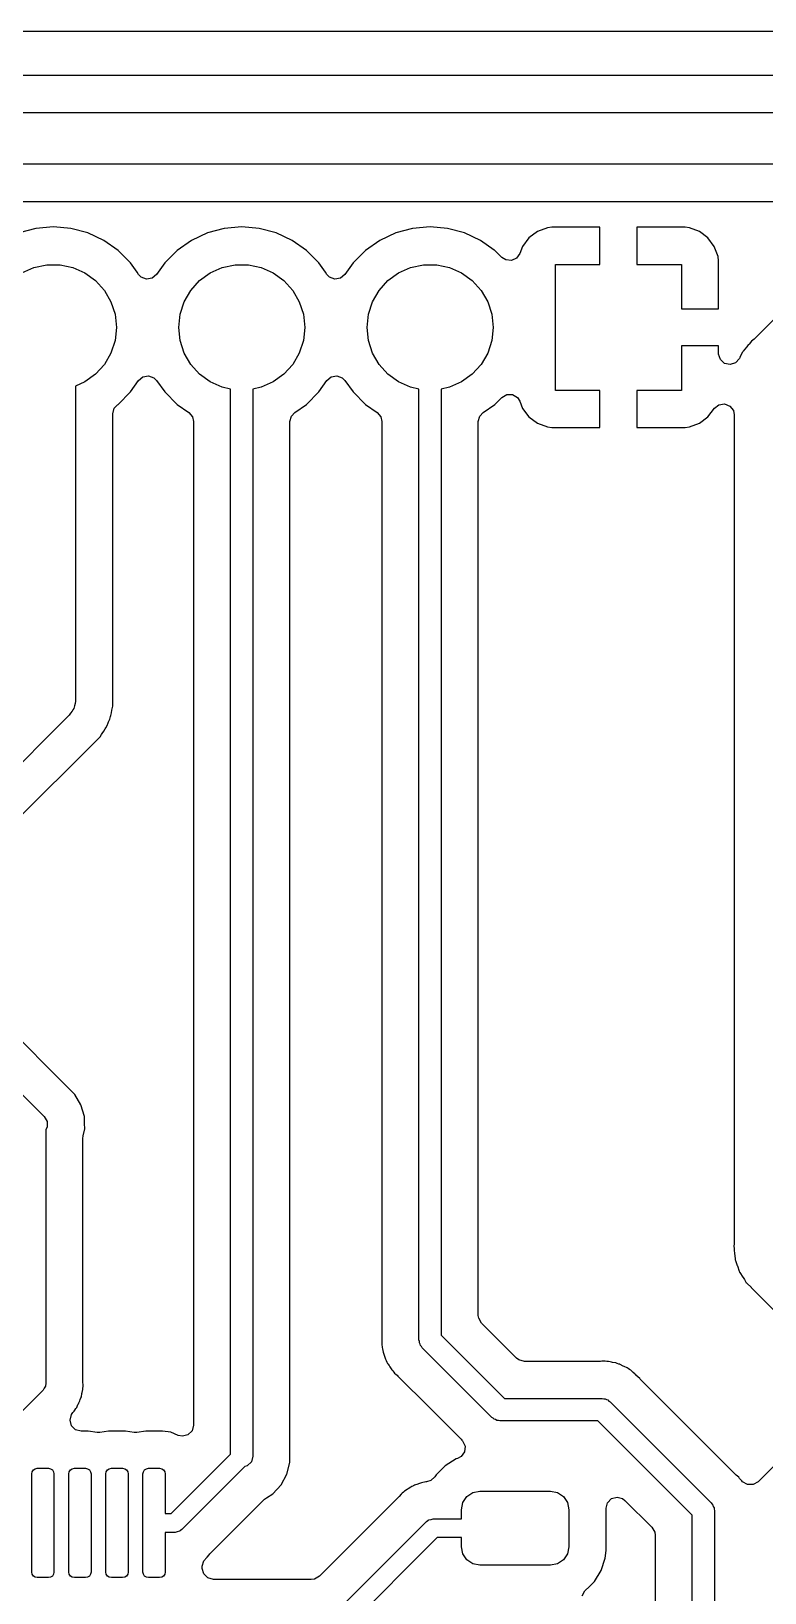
# Model space of a CAD drawing. Extents: x 44 to 146, y -87 to -25.
# Drawn here: x 98.53 to 108.42, y -46.32 to -25.25 of the extents above; entities that cross this region are included whole.
import ezdxf

# ---------------------------------------------------------------- set-up
doc = ezdxf.new("R2010")
doc.units = 0
doc.layers.add('BLACK', color=7, linetype='CONTINUOUS')

msp = doc.modelspace()

# ---------------------------------------------------------------- linework, layer by layer
at = {"layer": 'BLACK', "linetype": 'CONTINUOUS'}
for p, q in [((48.864128, -25.2545), (140.635872, -25.2545)), ((121.654972, -25.8495), (97.990616, -25.8495)), ((97.95, -26.35), (121.75, -26.35)), ((121.605026, -27.05), (98.094975, -27.05)), ((98.364006, -27.5505), (109.778414, -27.5505)), ((109.883773, -27.804859), (108.278446, -29.410184)), ((98.59459, -27.914937), (98.366338, -27.976096)), ((98.83, -27.894341), (98.59459, -27.914937)), ((99.065409, -27.914937), (98.83, -27.894341)), ((99.293661, -27.976096), (99.065409, -27.914937)), ((99.293663, -27.976097), (99.293661, -27.976096)), ((99.50783, -28.075965), (99.293663, -27.976097)), ((100.906337, -27.976097), (100.692171, -28.075965)), ((100.906339, -27.976096), (100.906337, -27.976097)), ((100.90634, -27.976096), (100.906339, -27.976096)), ((101.13459, -27.914937), (100.90634, -27.976096)), ((101.37, -27.894341), (101.13459, -27.914937)), ((101.605409, -27.914937), (101.37, -27.894341)), ((101.833661, -27.976096), (101.605409, -27.914937)), ((101.833663, -27.976097), (101.833661, -27.976096)), ((102.04783, -28.075965), (101.833663, -27.976097)), ((103.446337, -27.976097), (103.232171, -28.075965)), ((103.446339, -27.976096), (103.446337, -27.976097)), ((103.44634, -27.976096), (103.446339, -27.976096)), ((103.67459, -27.914937), (103.44634, -27.976096)), ((103.91, -27.894341), (103.67459, -27.914937)), ((104.145409, -27.914937), (103.91, -27.894341)), ((104.373661, -27.976096), (104.145409, -27.914937)), ((104.373663, -27.976097), (104.373661, -27.976096)), ((104.58783, -28.075965), (104.373663, -27.976097)), ((105.357905, -27.95665), (105.242812, -28.042809)), ((105.357915, -27.956645), (105.357905, -27.95665)), ((105.492622, -27.906401), (105.357915, -27.956645)), ((105.552157, -27.900001), (105.492622, -27.906401)), ((105.552177, -27.9), (105.552157, -27.900001)), ((106.2, -27.9), (105.552177, -27.9)), ((106.2, -28.4), (106.2, -27.9)), ((107.347823, -27.9), (106.7, -27.9)), ((106.7, -27.9), (106.7, -28.4)), ((107.347842, -27.900001), (107.347823, -27.9)), ((107.407378, -27.906401), (107.347842, -27.900001)), ((107.542084, -27.956645), (107.407376, -27.906401)), ((107.407376, -27.906401), (107.407378, -27.906401)), ((107.542094, -27.95665), (107.542084, -27.956645)), ((107.657187, -28.042809), (107.542094, -27.95665)), ((99.701401, -28.211505), (99.50783, -28.075965)), ((99.868495, -28.378599), (99.701401, -28.211505)), ((100.498596, -28.211507), (100.331506, -28.378597)), ((100.692168, -28.075967), (100.498596, -28.211507)), ((100.692171, -28.075965), (100.692168, -28.075966)), ((100.692168, -28.075966), (100.692168, -28.075967)), ((102.241401, -28.211505), (102.04783, -28.075965)), ((102.408495, -28.378599), (102.241401, -28.211505)), ((103.038596, -28.211507), (102.871506, -28.378597)), ((103.232168, -28.075967), (103.038596, -28.211507)), ((103.232171, -28.075965), (103.232168, -28.075966)), ((103.232168, -28.075966), (103.232168, -28.075967)), ((104.77593, -28.207674), (104.58783, -28.075965)), ((104.781402, -28.211506), (104.77593, -28.207674)), ((104.876207, -28.306311), (104.781402, -28.211506)), ((105.156647, -28.157911), (105.121171, -28.253024)), ((105.15665, -28.157905), (105.156647, -28.157911)), ((105.242809, -28.042812), (105.15665, -28.157905)), ((105.242812, -28.042809), (105.242809, -28.042812)), ((107.65719, -28.042812), (107.657187, -28.042809)), ((107.743349, -28.157905), (107.65719, -28.042812)), ((107.743354, -28.157915), (107.743349, -28.157905)), ((107.793598, -28.292622), (107.743354, -28.157915)), ((98.567336, -28.441602), (98.741151, -28.404656)), ((98.741151, -28.404656), (98.918849, -28.404656)), ((98.918849, -28.404656), (99.092664, -28.441602)), ((99.9582, -28.506712), (99.868495, -28.378599)), ((100.331506, -28.378597), (100.222054, -28.534912)), ((101.107336, -28.441602), (101.281151, -28.404656)), ((101.281151, -28.404656), (101.458849, -28.404656)), ((101.458849, -28.404656), (101.632664, -28.441602)), ((102.4982, -28.506712), (102.408495, -28.378599)), ((102.871506, -28.378597), (102.762054, -28.534912)), ((103.647336, -28.441602), (103.821151, -28.404656)), ((103.821151, -28.404656), (103.998849, -28.404656)), ((103.998849, -28.404656), (104.172664, -28.441602)), ((104.929494, -28.340557), (104.876207, -28.306311)), ((105.006273, -28.347889), (104.929494, -28.340557)), ((105.076432, -28.31585), (105.006273, -28.347889)), ((105.121171, -28.253024), (105.076432, -28.31585)), ((105.6, -30.1), (105.6, -28.4)), ((105.6, -28.4), (106.2, -28.4)), ((106.7, -28.4), (107.3, -28.4)), ((107.3, -28.4), (107.3, -29)), ((107.799998, -28.352157), (107.793598, -28.292622)), ((107.8, -28.352177), (107.799998, -28.352157)), ((107.8, -29), (107.8, -28.352177)), ((98.405, -28.513878), (98.567336, -28.441602)), ((99.092664, -28.441602), (99.255, -28.513878)), ((99.255, -28.513878), (99.398761, -28.618327)), ((99.398761, -28.618327), (99.517664, -28.750383)), ((99.977946, -28.534912), (99.9582, -28.506712)), ((100.014537, -28.571503), (99.977946, -28.534912)), ((100.087014, -28.597882), (100.014537, -28.571503)), ((100.16297, -28.584489), (100.087014, -28.597882)), ((100.222054, -28.534912), (100.16297, -28.584489)), ((100.682336, -28.750383), (100.801239, -28.618327)), ((100.801239, -28.618327), (100.945, -28.513878)), ((100.945, -28.513878), (101.107336, -28.441602)), ((101.632664, -28.441602), (101.795, -28.513878)), ((101.795, -28.513878), (101.938761, -28.618327)), ((101.938761, -28.618327), (102.057664, -28.750383)), ((102.517946, -28.534912), (102.4982, -28.506712)), ((102.554537, -28.571503), (102.517946, -28.534912)), ((102.627014, -28.597882), (102.554537, -28.571503)), ((102.70297, -28.584489), (102.627014, -28.597882)), ((102.762054, -28.534912), (102.70297, -28.584489)), ((103.222336, -28.750383), (103.341239, -28.618327)), ((103.341239, -28.618327), (103.485, -28.513878)), ((103.485, -28.513878), (103.647336, -28.441602)), ((104.172664, -28.441602), (104.335, -28.513878)), ((104.335, -28.513878), (104.478761, -28.618327)), ((104.478761, -28.618327), (104.597664, -28.750383)), ((99.517664, -28.750383), (99.606514, -28.904274)), ((100.593486, -28.904274), (100.682336, -28.750383)), ((102.057664, -28.750383), (102.146514, -28.904274)), ((103.133486, -28.904274), (103.222336, -28.750383)), ((104.597664, -28.750383), (104.686514, -28.904274)), ((99.606514, -28.904274), (99.661425, -29.073275)), ((100.538575, -29.073275), (100.593486, -28.904274)), ((102.146514, -28.904274), (102.201425, -29.073275)), ((103.078575, -29.073275), (103.133486, -28.904274)), ((104.686514, -28.904274), (104.741425, -29.073275)), ((107.3, -29), (107.8, -29)), ((99.661425, -29.073275), (99.68, -29.25)), ((99.68, -29.25), (99.661425, -29.426725)), ((100.52, -29.25), (100.538575, -29.073275)), ((100.538575, -29.426725), (100.52, -29.25)), ((102.201425, -29.073275), (102.22, -29.25)), ((102.22, -29.25), (102.201425, -29.426725)), ((103.06, -29.25), (103.078575, -29.073275)), ((103.078575, -29.426725), (103.06, -29.25)), ((104.741425, -29.073275), (104.76, -29.25)), ((104.76, -29.25), (104.741425, -29.426725)), ((99.661425, -29.426725), (99.606514, -29.595726)), ((100.593486, -29.595726), (100.538575, -29.426725)), ((102.201425, -29.426725), (102.146514, -29.595726)), ((103.133486, -29.595726), (103.078575, -29.426725)), ((104.741425, -29.426725), (104.686514, -29.595726)), ((108.201208, -29.487423), (108.182189, -29.511475)), ((108.204368, -29.484263), (108.201208, -29.487423)), ((108.213131, -29.474698), (108.204368, -29.484263)), ((108.24427, -29.437589), (108.213131, -29.474698)), ((108.262069, -29.424337), (108.24427, -29.437589)), ((108.278446, -29.410184), (108.262069, -29.424337)), ((99.606514, -29.595726), (99.517664, -29.749617)), ((100.682336, -29.749617), (100.593486, -29.595726)), ((102.146514, -29.595726), (102.057664, -29.749617)), ((103.222336, -29.749617), (103.133486, -29.595726)), ((104.686514, -29.595726), (104.597664, -29.749617)), ((107.8, -29.5), (107.3, -29.5)), ((107.3, -29.5), (107.3, -30.1)), ((107.8, -29.603371), (107.8, -29.5)), ((107.800253, -29.612051), (107.8, -29.603371)), ((107.824521, -29.685262), (107.800253, -29.612051)), ((107.882144, -29.73653), (107.824521, -29.685262)), ((108.082159, -29.670227), (108.030891, -29.72785)), ((108.086261, -29.662057), (108.082159, -29.670227)), ((108.08814, -29.658175), (108.086261, -29.662057)), ((108.119688, -29.590523), (108.08814, -29.658175)), ((108.124242, -29.583141), (108.119688, -29.590523)), ((108.126484, -29.579073), (108.123992, -29.582986)), ((108.123992, -29.582986), (108.124242, -29.583141)), ((108.12673, -29.579235), (108.126484, -29.579073)), ((108.131499, -29.571983), (108.12673, -29.579235)), ((108.17946, -29.514824), (108.131499, -29.571983)), ((108.182189, -29.511475), (108.17946, -29.514824)), ((99.398761, -29.881673), (99.255, -29.986122)), ((99.517664, -29.749617), (99.398761, -29.881673)), ((100.03703, -29.915511), (100.112986, -29.902118)), ((100.112986, -29.902118), (100.185463, -29.928497)), ((100.801239, -29.881673), (100.682336, -29.749617)), ((100.945, -29.986122), (100.801239, -29.881673)), ((101.938761, -29.881673), (101.795, -29.986122)), ((102.057664, -29.749617), (101.938761, -29.881673)), ((102.57703, -29.915511), (102.652986, -29.902118)), ((102.652986, -29.902118), (102.725463, -29.928497)), ((103.341239, -29.881673), (103.222336, -29.749617)), ((103.485, -29.986122), (103.341239, -29.881673)), ((104.478761, -29.881673), (104.335, -29.986122)), ((104.597664, -29.749617), (104.478761, -29.881673)), ((107.95768, -29.752118), (107.882144, -29.73653)), ((108.030891, -29.72785), (107.95768, -29.752118)), ((99.255, -29.986122), (99.13, -30.041775)), ((99.13, -30.041775), (99.13, -34.27)), ((99.701401, -30.288495), (99.868495, -30.121401)), ((99.868495, -30.121401), (99.977947, -29.965086)), ((99.977947, -29.965086), (100.03703, -29.915511)), ((100.185463, -29.928497), (100.222051, -29.965085)), ((100.222051, -29.965085), (100.331505, -30.121401)), ((100.331505, -30.121401), (100.498599, -30.288495)), ((101.107336, -30.058398), (100.945, -29.986122)), ((101.22, -30.082345), (101.107336, -30.058398)), ((101.22, -44.450394), (101.22, -30.082345)), ((101.632664, -30.058398), (101.52, -30.082345)), ((101.52, -30.082345), (101.52, -44.48)), ((101.795, -29.986122), (101.632664, -30.058398)), ((102.241401, -30.288495), (102.408495, -30.121401)), ((102.408495, -30.121401), (102.517947, -29.965086)), ((102.517947, -29.965086), (102.57703, -29.915511)), ((102.725463, -29.928497), (102.762051, -29.965085)), ((102.762051, -29.965085), (102.871505, -30.121401)), ((102.871505, -30.121401), (103.038599, -30.288495)), ((103.647336, -30.058398), (103.485, -29.986122)), ((103.76, -30.082345), (103.647336, -30.058398)), ((103.76, -42.91), (103.76, -30.082345)), ((104.172664, -30.058398), (104.06, -30.082345)), ((104.06, -30.082345), (104.06, -42.847868)), ((104.335, -29.986122), (104.172664, -30.058398)), ((106.2, -30.1), (105.6, -30.1)), ((106.2, -30.6), (106.2, -30.1)), ((107.3, -30.1), (106.7, -30.1)), ((106.7, -30.1), (106.7, -30.6)), ((99.650462, -30.341205), (99.694042, -30.293648)), ((99.694042, -30.293648), (99.701398, -30.288497)), ((99.701397, -30.288497), (99.701401, -30.288495)), ((99.701398, -30.288497), (99.701397, -30.288497)), ((100.498599, -30.288495), (100.655964, -30.398683)), ((102.084035, -30.398683), (102.241401, -30.288495)), ((103.038599, -30.288495), (103.195964, -30.398683)), ((104.624035, -30.398683), (104.781401, -30.288495)), ((104.781401, -30.288495), (104.876207, -30.193689)), ((104.876207, -30.193689), (104.943001, -30.155124)), ((104.943001, -30.155124), (105.020129, -30.155124)), ((105.020129, -30.155124), (105.086924, -30.193688)), ((105.086924, -30.193688), (105.121171, -30.246976)), ((105.121171, -30.246976), (105.156646, -30.342086)), ((107.74402, -30.341198), (107.804647, -30.293521)), ((107.804647, -30.293521), (107.88099, -30.282545)), ((107.88099, -30.282545), (107.952593, -30.311211)), ((107.952593, -30.311211), (108.00027, -30.371838)), ((99.6305, -30.415705), (99.650462, -30.341205)), ((99.6305, -34.179806), (99.6305, -30.415705)), ((100.655964, -30.398683), (100.70554, -30.457766)), ((100.70554, -30.457766), (100.7195, -30.520736)), ((100.7195, -30.520736), (100.7195, -44.060384)), ((102.0205, -30.520736), (102.040462, -30.446236)), ((102.0205, -44.562177), (102.0205, -30.520736)), ((102.040462, -30.446236), (102.084035, -30.398683)), ((103.195964, -30.398683), (103.24554, -30.457766)), ((103.24554, -30.457766), (103.2595, -30.520736)), ((103.2595, -30.520736), (103.2595, -42.821734)), ((104.5605, -30.520736), (104.580462, -30.446236)), ((104.5605, -42.578836), (104.5605, -30.520736)), ((104.580462, -30.446236), (104.624035, -30.398683)), ((105.156646, -30.342086), (105.15665, -30.342094)), ((105.15665, -30.342094), (105.242809, -30.457187)), ((105.242809, -30.457187), (105.242812, -30.45719)), ((105.242812, -30.45719), (105.357905, -30.543349)), ((105.357905, -30.543349), (105.357915, -30.543354)), ((105.357915, -30.543354), (105.492623, -30.593598)), ((107.407377, -30.593598), (107.542084, -30.543354)), ((107.542084, -30.543354), (107.542094, -30.543349)), ((107.542094, -30.543349), (107.657187, -30.45719)), ((107.657187, -30.45719), (107.65719, -30.457187)), ((107.65719, -30.457187), (107.74402, -30.341198)), ((108.00027, -30.371838), (108.0123, -30.430491)), ((108.0123, -30.430491), (108.0123, -41.597272)), ((105.492623, -30.593598), (105.492621, -30.593598)), ((105.492621, -30.593598), (105.552157, -30.599998)), ((105.552157, -30.599998), (105.552177, -30.6)), ((105.552177, -30.6), (106.2, -30.6)), ((106.7, -30.6), (107.347823, -30.6)), ((107.347823, -30.6), (107.347842, -30.599998)), ((107.347842, -30.599998), (107.407377, -30.593598)), ((99.124892, -34.325125), (99.112372, -34.357441)), ((99.128089, -34.290617), (99.124892, -34.325125)), ((99.12968, -34.283855), (99.128089, -34.290617)), ((99.13, -34.27), (99.1291, -34.279703)), ((99.1291, -34.279703), (99.12968, -34.283855)), ((99.6305, -34.360194), (99.6305, -34.179806)), ((99.042132, -34.482132), (97.862132, -35.662132)), ((99.061717, -34.45354), (99.042132, -34.482132)), ((99.085065, -34.42793), (99.061717, -34.45354)), ((99.092619, -34.408429), (99.085065, -34.42793)), ((99.104438, -34.391177), (99.092619, -34.408429)), ((99.112372, -34.357441), (99.104438, -34.391177)), ((99.574361, -34.569282), (99.590359, -34.536063)), ((99.590358, -34.536063), (99.59036, -34.536061)), ((99.590359, -34.536063), (99.590358, -34.536063)), ((99.59036, -34.536061), (99.598311, -34.501226)), ((99.598311, -34.501226), (99.598566, -34.500108)), ((99.598566, -34.500108), (99.603188, -34.484061)), ((99.603188, -34.484061), (99.615368, -34.449255)), ((99.615368, -34.449255), (99.619496, -34.412612)), ((99.619496, -34.412612), (99.622295, -34.39614)), ((99.622295, -34.39614), (99.6305, -34.360194)), ((99.459816, -34.772262), (99.479442, -34.741024)), ((99.479442, -34.741024), (99.489091, -34.727426)), ((99.489091, -34.727426), (99.512091, -34.698587)), ((99.512091, -34.698587), (99.528089, -34.665365)), ((99.528089, -34.665365), (99.536163, -34.650755)), ((99.536163, -34.650755), (99.555789, -34.619522)), ((99.555789, -34.619522), (99.567971, -34.584705)), ((99.567971, -34.584705), (99.574361, -34.569282)), ((98.279816, -35.952262), (99.427826, -34.804252)), ((99.427826, -34.804252), (99.459816, -34.772262)), ((99.118081, -39.598135), (97.222384, -37.702438)), ((96.806066, -37.993934), (98.706066, -39.893934)), ((99.201744, -39.739602), (99.118081, -39.598135)), ((99.247598, -39.897431), (99.201744, -39.739602)), ((98.706066, -39.893934), (98.744889, -39.961177)), ((98.744889, -39.961177), (98.744889, -40.038823)), ((99.250731, -39.997132), (99.247598, -39.897431)), ((99.252425, -40.051058), (99.250731, -39.997132)), ((98.744889, -40.038823), (98.727, -40.069807)), ((98.727, -40.069807), (98.727, -43.5)), ((99.2275, -40.191163), (99.231088, -40.15866)), ((99.2275, -43.463382), (99.2275, -40.191163)), ((99.231088, -40.15866), (99.231236, -40.157998)), ((99.231236, -40.157998), (99.25276, -40.061704)), ((99.25276, -40.061704), (99.252425, -40.051058)), ((108.007787, -41.638941), (108.007511, -41.640823)), ((108.007511, -41.640823), (108.011082, -41.681645)), ((108.010727, -41.618867), (108.007787, -41.638941)), ((108.0123, -41.597272), (108.010727, -41.618867)), ((108.011082, -41.681645), (108.011733, -41.689083)), ((108.011733, -41.689083), (108.0123, -41.702068)), ((108.0123, -41.706509), (108.012299, -41.706509)), ((108.012299, -41.706509), (108.015855, -41.736931)), ((108.0123, -41.702068), (108.0123, -41.706509)), ((108.015855, -41.736931), (108.016295, -41.741238)), ((108.016295, -41.741238), (108.0228, -41.815598)), ((108.0228, -41.815598), (108.024554, -41.824088)), ((108.024554, -41.824088), (108.024265, -41.824147)), ((108.024265, -41.824147), (108.025271, -41.828688)), ((108.025271, -41.828688), (108.02556, -41.82862)), ((108.02556, -41.82862), (108.027559, -41.837058)), ((108.027559, -41.837058), (108.05308, -41.907177)), ((108.05308, -41.907177), (108.054501, -41.911266)), ((108.054501, -41.911266), (108.077985, -41.982133)), ((108.077985, -41.982133), (108.081652, -41.989997)), ((108.081652, -41.989997), (108.081384, -41.990121)), ((108.081384, -41.990121), (108.083403, -41.994293)), ((108.083403, -41.994293), (108.083667, -41.994161)), ((108.083667, -41.994161), (108.087561, -42.001915)), ((108.087561, -42.001915), (108.128572, -42.064269)), ((108.128572, -42.064269), (108.130898, -42.067919)), ((108.130898, -42.067919), (108.148425, -42.096336)), ((108.148425, -42.096336), (108.17009, -42.131459)), ((108.17009, -42.131459), (108.175472, -42.138266)), ((108.175472, -42.138266), (108.175239, -42.138449)), ((108.175239, -42.138449), (108.178168, -42.142045)), ((108.178168, -42.142045), (108.178397, -42.141854)), ((108.178397, -42.141854), (108.183969, -42.148495)), ((108.183969, -42.148495), (108.238243, -42.1997)), ((108.238243, -42.1997), (108.241352, -42.20272)), ((108.241352, -42.20272), (109.504547, -43.465915)), ((104.565577, -42.6174), (104.5605, -42.578836)), ((104.604141, -42.684195), (104.565577, -42.6174)), ((105.075805, -43.155859), (104.604141, -42.684195)), ((103.258122, -42.838961), (103.257239, -42.848297)), ((103.257239, -42.848297), (103.259426, -42.917847)), ((103.2595, -42.821734), (103.257603, -42.838912)), ((103.257603, -42.838912), (103.258122, -42.838961)), ((103.259426, -42.917847), (103.2595, -42.922529)), ((103.2595, -42.922529), (103.2595, -42.950921)), ((103.2595, -42.950921), (103.259501, -42.950938)), ((103.259501, -42.950938), (103.259907, -42.954156)), ((103.259907, -42.954156), (103.261005, -42.968123)), ((103.261005, -42.968123), (103.262402, -43.012565)), ((103.765111, -42.929074), (103.76, -42.91)), ((103.765111, -42.948823), (103.765111, -42.929074)), ((103.774984, -42.965925), (103.765111, -42.948823)), ((103.780096, -42.985), (103.774984, -42.965925)), ((104.06, -42.847868), (104.912132, -43.7)), ((103.262402, -43.012565), (103.262402, -43.012568)), ((103.262402, -43.012568), (103.267775, -43.031063)), ((103.267775, -43.031063), (103.272513, -43.053945)), ((103.272513, -43.053945), (103.274927, -43.073052)), ((103.274927, -43.073052), (103.274928, -43.073057)), ((103.274928, -43.073057), (103.291301, -43.114411)), ((103.291301, -43.114411), (103.295846, -43.127685)), ((103.295846, -43.127685), (103.308256, -43.170398)), ((103.308256, -43.170398), (103.308257, -43.170399)), ((103.308257, -43.170399), (103.308257, -43.1704)), ((103.308257, -43.1704), (103.318058, -43.186973)), ((103.79406, -42.998964), (103.780096, -42.985)), ((103.803934, -43.016066), (103.79406, -42.998964)), ((104.743934, -43.956066), (103.803934, -43.016066)), ((105.106664, -43.179538), (105.075805, -43.155859)), ((105.181164, -43.1995), (105.106664, -43.179538)), ((103.318058, -43.186973), (103.328341, -43.207964)), ((103.328341, -43.207964), (103.335429, -43.225867)), ((103.335429, -43.225867), (103.335432, -43.225872)), ((103.335432, -43.225872), (103.341576, -43.234328)), ((103.341576, -43.234328), (103.357313, -43.255989)), ((103.357313, -43.255989), (103.361569, -43.261846)), ((103.361569, -43.261846), (103.369274, -43.273576)), ((103.369274, -43.273576), (103.391917, -43.311862)), ((103.391917, -43.311862), (103.391921, -43.311867)), ((103.391921, -43.311867), (103.405533, -43.325479)), ((103.405533, -43.325479), (103.420717, -43.343258)), ((103.420717, -43.343258), (103.432032, -43.358832)), ((103.432032, -43.358832), (103.432034, -43.358834)), ((103.432034, -43.358834), (103.432036, -43.358835)), ((103.432036, -43.358835), (103.432037, -43.358837)), ((103.432037, -43.358837), (103.451152, -43.37465)), ((103.451152, -43.37465), (103.466304, -43.387185)), ((103.466304, -43.387185), (103.476686, -43.396632)), ((103.476686, -43.396632), (103.904727, -43.824673)), ((106.194692, -43.1995), (105.181164, -43.1995)), ((106.208714, -43.198839), (106.194692, -43.1995)), ((106.22748, -43.197065), (106.208714, -43.198839)), ((106.252995, -43.194653), (106.22748, -43.197065)), ((106.252996, -43.194653), (106.252995, -43.194653)), ((106.272011, -43.197665), (106.252996, -43.194653)), ((106.295322, -43.1995), (106.272011, -43.197665)), ((106.314575, -43.1995), (106.295322, -43.1995)), ((106.314577, -43.1995), (106.314575, -43.1995)), ((106.339893, -43.206), (106.314577, -43.1995)), ((106.357666, -43.210563), (106.339893, -43.206)), ((106.371407, -43.213408), (106.357666, -43.210563)), ((106.415321, -43.220364), (106.371407, -43.213408)), ((106.415323, -43.220364), (106.415321, -43.220364)), ((106.415326, -43.220365), (106.415323, -43.220364)), ((106.432998, -43.228012), (106.415326, -43.220365)), ((106.455104, -43.23558), (106.432998, -43.228012)), ((106.468097, -43.238917), (106.455104, -43.23558)), ((106.473769, -43.240373), (106.468097, -43.238917)), ((106.473773, -43.240375), (106.473769, -43.240373)), ((106.512746, -43.261801), (106.473773, -43.240375)), ((106.525348, -43.267975), (106.512746, -43.261801)), ((106.566164, -43.285638), (106.525348, -43.267975)), ((106.581384, -43.297444), (106.566164, -43.285638)), ((106.600915, -43.310273), (106.581384, -43.297444)), ((106.617793, -43.319552), (106.600915, -43.310273)), ((106.617796, -43.319554), (106.617793, -43.319552)), ((106.6178, -43.319557), (106.617796, -43.319554)), ((106.650213, -43.349995), (106.6178, -43.319557)), ((106.660884, -43.35911), (106.650213, -43.349995)), ((106.663434, -43.361088), (106.660884, -43.35911)), ((106.6835, -43.381154), (106.663434, -43.361088)), ((106.686861, -43.384411), (106.6835, -43.381154)), ((106.737602, -43.43206), (106.686861, -43.384411)), ((98.689803, -43.589802), (97.8145, -44.465105)), ((98.704863, -43.56222), (98.689803, -43.589802)), ((98.721856, -43.53578), (98.704863, -43.56222)), ((98.722769, -43.529427), (98.721856, -43.53578)), ((98.724097, -43.526996), (98.722769, -43.529427)), ((98.727, -43.5), (98.723772, -43.522452)), ((98.723772, -43.522452), (98.724097, -43.526996)), ((99.216886, -43.620607), (99.2275, -43.579272)), ((99.228161, -43.477404), (99.2275, -43.463382)), ((99.2275, -43.561112), (99.229334, -43.537805)), ((99.2275, -43.579272), (99.2275, -43.561112)), ((99.232175, -43.519867), (99.228161, -43.477404)), ((99.229334, -43.537805), (99.230141, -43.53271)), ((99.230141, -43.53271), (99.232175, -43.519867)), ((106.737605, -43.432065), (106.737602, -43.43206)), ((106.743578, -43.439284), (106.737605, -43.432065)), ((106.743979, -43.438951), (106.743578, -43.439284)), ((106.754784, -43.452438), (106.743979, -43.438951)), ((108.027717, -44.725371), (106.754784, -43.452438)), ((99.144408, -43.821962), (99.161348, -43.782813)), ((99.161348, -43.782813), (99.167527, -43.770203)), ((99.167527, -43.770203), (99.174502, -43.757516)), ((99.174502, -43.757516), (99.188072, -43.732834)), ((99.188072, -43.732834), (99.192587, -43.715244)), ((99.192587, -43.715244), (99.200158, -43.69313)), ((99.200158, -43.69313), (99.207374, -43.676458)), ((99.207374, -43.676458), (99.214048, -43.634314)), ((99.214048, -43.634314), (99.216886, -43.620607)), ((104.912132, -43.7), (106.2324, -43.7)), ((106.2324, -43.7), (106.251475, -43.705111)), ((106.251475, -43.705111), (106.271223, -43.705111)), ((106.271223, -43.705111), (106.288325, -43.714984)), ((106.288325, -43.714984), (106.3074, -43.720096)), ((106.3074, -43.720096), (106.321364, -43.73406)), ((106.321364, -43.73406), (106.338466, -43.743934)), ((106.338466, -43.743934), (107.700466, -45.105934)), ((109.342968, -43.813484), (108.334135, -44.822317)), ((99.053714, -43.9925), (99.073676, -43.918)), ((99.073676, -44.067), (99.053714, -43.9925)), ((99.073676, -43.918), (99.094098, -43.890502)), ((99.094098, -43.890502), (99.111693, -43.871767)), ((99.111693, -43.871767), (99.120439, -43.855854)), ((99.120439, -43.855854), (99.133281, -43.836306)), ((99.133281, -43.836306), (99.140267, -43.8273)), ((99.140267, -43.8273), (99.144408, -43.821962)), ((103.904727, -43.824673), (104.327614, -44.247559)), ((104.761035, -43.965939), (104.743934, -43.956066)), ((104.775, -43.979904), (104.761035, -43.965939)), ((104.794074, -43.985015), (104.775, -43.979904)), ((104.811177, -43.994889), (104.794074, -43.985015)), ((104.830925, -43.994889), (104.811177, -43.994889)), ((104.85, -44), (104.830925, -43.994889)), ((106.170268, -44), (104.85, -44)), ((107.4444, -45.274132), (106.170268, -44)), ((99.128214, -44.121538), (99.073676, -44.067)), ((99.202714, -44.1415), (99.128214, -44.121538)), ((99.30022, -44.1415), (99.202714, -44.1415)), ((99.300225, -44.1415), (99.30022, -44.1415)), ((99.418052, -44.157012), (99.300225, -44.1415)), ((99.456948, -44.157012), (99.418052, -44.157012)), ((99.574774, -44.1415), (99.456948, -44.157012)), ((99.57478, -44.1415), (99.574774, -44.1415)), ((99.80022, -44.1415), (99.57478, -44.1415)), ((99.800225, -44.1415), (99.80022, -44.1415)), ((99.918052, -44.157012), (99.800225, -44.1415)), ((99.956948, -44.157012), (99.918052, -44.157012)), ((100.074774, -44.1415), (99.956948, -44.157012)), ((100.07478, -44.1415), (100.074774, -44.1415)), ((100.30022, -44.1415), (100.07478, -44.1415)), ((100.300225, -44.1415), (100.30022, -44.1415)), ((100.412733, -44.156311), (100.300225, -44.1415)), ((100.513481, -44.198042), (100.412733, -44.156311)), ((100.5705, -44.209384), (100.513481, -44.198042)), ((100.645, -44.189422), (100.5705, -44.209384)), ((100.699538, -44.134884), (100.645, -44.189422)), ((100.7195, -44.060384), (100.699538, -44.134884)), ((104.327614, -44.247559), (104.338423, -44.261049)), ((104.373734, -44.419795), (104.329055, -44.482664)), ((104.338423, -44.261049), (104.338824, -44.260718)), ((104.338824, -44.260718), (104.348886, -44.272881)), ((104.348886, -44.272881), (104.380993, -44.343009)), ((104.380993, -44.343009), (104.373734, -44.419795)), ((98.559467, -44.663967), (98.583799, -44.647709)), ((98.583799, -44.647709), (98.6125, -44.642)), ((98.6125, -44.642), (98.7625, -44.642)), ((98.7625, -44.642), (98.791201, -44.647709)), ((98.791201, -44.647709), (98.815533, -44.663967)), ((99.059467, -44.663967), (99.083799, -44.647709)), ((99.083799, -44.647709), (99.1125, -44.642)), ((99.1125, -44.642), (99.2625, -44.642)), ((99.2625, -44.642), (99.291201, -44.647709)), ((99.291201, -44.647709), (99.315533, -44.663967)), ((99.559467, -44.663967), (99.583799, -44.647709)), ((99.583799, -44.647709), (99.6125, -44.642)), ((99.6125, -44.642), (99.7625, -44.642)), ((99.7625, -44.642), (99.791201, -44.647709)), ((99.791201, -44.647709), (99.815533, -44.663967)), ((100.059467, -44.663967), (100.083799, -44.647709)), ((100.083799, -44.647709), (100.1125, -44.642)), ((100.1125, -44.642), (100.2625, -44.642)), ((100.2625, -44.642), (100.291201, -44.647709)), ((100.291201, -44.647709), (100.315533, -44.663967)), ((100.417894, -45.2525), (101.22, -44.450394)), ((101.410441, -44.619163), (100.560303, -45.469303)), ((101.445, -44.609904), (101.410441, -44.619163)), ((101.499904, -44.555), (101.445, -44.609904)), ((101.52, -44.48), (101.499904, -44.555)), ((101.979627, -44.721368), (102.0205, -44.562177)), ((104.113843, -44.607288), (103.989786, -44.731345)), ((104.263167, -44.515185), (104.113843, -44.607288)), ((104.263169, -44.515184), (104.263167, -44.515185)), ((104.280949, -44.509293), (104.263169, -44.515184)), ((104.329055, -44.482664), (104.280949, -44.509293)), ((98.5375, -44.717), (98.543209, -44.688299)), ((98.5375, -46.042), (98.5375, -44.717)), ((98.543209, -44.688299), (98.559467, -44.663967)), ((98.815533, -44.663967), (98.831791, -44.688299)), ((98.831791, -44.688299), (98.8375, -44.717)), ((98.8375, -44.717), (98.8375, -46.042)), ((99.0375, -44.717), (99.043209, -44.688299)), ((99.0375, -46.042), (99.0375, -44.717)), ((99.043209, -44.688299), (99.059467, -44.663967)), ((99.315533, -44.663967), (99.331791, -44.688299)), ((99.331791, -44.688299), (99.3375, -44.717)), ((99.3375, -44.717), (99.3375, -46.042)), ((99.5375, -44.717), (99.543209, -44.688299)), ((99.5375, -46.042), (99.5375, -44.717)), ((99.543209, -44.688299), (99.559467, -44.663967)), ((99.815533, -44.663967), (99.831791, -44.688299)), ((99.831791, -44.688299), (99.8375, -44.717)), ((99.8375, -44.717), (99.8375, -46.042)), ((100.0375, -44.717), (100.043209, -44.688299)), ((100.0375, -46.042), (100.0375, -44.717)), ((100.043209, -44.688299), (100.059467, -44.663967)), ((100.315533, -44.663967), (100.331791, -44.688299)), ((100.331791, -44.688299), (100.3375, -44.717)), ((100.3375, -44.717), (100.3375, -45.2525)), ((101.78794, -44.985202), (101.900448, -44.865393)), ((101.900448, -44.865393), (101.979627, -44.721368)), ((103.701604, -44.869533), (103.685968, -44.87878)), ((103.701605, -44.869533), (103.701604, -44.869533)), ((103.742577, -44.857629), (103.701605, -44.869533)), ((103.755853, -44.853083), (103.742577, -44.857629)), ((103.795502, -44.837384), (103.755853, -44.853083)), ((103.795506, -44.837384), (103.795502, -44.837384)), ((103.813518, -44.835108), (103.795506, -44.837384)), ((103.836403, -44.830369), (103.813518, -44.835108)), ((103.853856, -44.825298), (103.836403, -44.830369)), ((103.863113, -44.823833), (103.853856, -44.825298)), ((103.919336, -44.80754), (103.862937, -44.822722)), ((103.862937, -44.822722), (103.863113, -44.823833)), ((103.975436, -44.754611), (103.919336, -44.80754)), ((103.989786, -44.731345), (103.975436, -44.754611)), ((108.038089, -44.734809), (108.027717, -44.725371)), ((108.072363, -44.763163), (108.038089, -44.734809)), ((108.077112, -44.7697), (108.072363, -44.763163)), ((108.083678, -44.778737), (108.077112, -44.7697)), ((108.09886, -44.796514), (108.083678, -44.778737)), ((108.112481, -44.810135), (108.09886, -44.796514)), ((108.112482, -44.810137), (108.112481, -44.810135)), ((108.114139, -44.811794), (108.112482, -44.810137)), ((108.123417, -44.822317), (108.114139, -44.811794)), ((108.190212, -44.860881), (108.123417, -44.822317)), ((108.26734, -44.860881), (108.190212, -44.860881)), ((108.334135, -44.822317), (108.26734, -44.860881)), ((100.940084, -45.797333), (101.678542, -45.058875)), ((101.678542, -45.058875), (101.704051, -45.038438)), ((101.704051, -45.038438), (101.78794, -44.985202)), ((103.483202, -45.032177), (102.417086, -46.098293)), ((103.492647, -45.021797), (103.483202, -45.032177)), ((103.519828, -44.988941), (103.492647, -45.021797)), ((103.519842, -44.988928), (103.519828, -44.988941)), ((103.534532, -44.978255), (103.519842, -44.988928)), ((103.552298, -44.963081), (103.534532, -44.978255)), ((103.56514, -44.95024), (103.552298, -44.963081)), ((103.565149, -44.950233), (103.56514, -44.95024)), ((103.601861, -44.928521), (103.565149, -44.950233)), ((103.613589, -44.920818), (103.601861, -44.928521)), ((103.648097, -44.895747), (103.613589, -44.920818)), ((103.648106, -44.895742), (103.648097, -44.895747)), ((103.664985, -44.889059), (103.648106, -44.895742)), ((103.685968, -44.87878), (103.664985, -44.889059)), ((104.35153, -45.104329), (104.405723, -45.023223)), ((104.405723, -45.023223), (104.486829, -44.96903)), ((104.486829, -44.96903), (104.5825, -44.95)), ((104.5825, -44.95), (105.5325, -44.95)), ((105.5325, -44.95), (105.628171, -44.96903)), ((105.628171, -44.96903), (105.709277, -45.023223)), ((105.709277, -45.023223), (105.76347, -45.104329)), ((106.302961, -45.105763), (106.357499, -45.051225)), ((106.357499, -45.051225), (106.431999, -45.031263)), ((106.431999, -45.031263), (106.506499, -45.051225)), ((106.506499, -45.051225), (106.537358, -45.074904)), ((106.537358, -45.074904), (106.900259, -45.437805)), ((100.3375, -45.2525), (100.417894, -45.2525)), ((104.3325, -45.2), (104.35153, -45.104329)), ((104.3325, -45.323), (104.3325, -45.2)), ((105.76347, -45.104329), (105.7825, -45.2)), ((105.7825, -45.2), (105.7825, -45.7)), ((106.282999, -45.180262), (106.302961, -45.105763)), ((106.283, -45.750009), (106.282999, -45.180262)), ((107.4444, -47.893068), (107.4444, -45.274132)), ((107.700466, -45.105934), (107.710339, -45.123035)), ((107.710339, -45.123035), (107.724304, -45.137)), ((107.724304, -45.137), (107.729415, -45.156074)), ((107.729415, -45.156074), (107.739289, -45.173177)), ((107.739289, -45.173177), (107.739289, -45.192925)), ((107.739289, -45.192925), (107.7444, -45.212)), ((107.7444, -45.212), (107.7444, -47.9552)), ((100.500656, -45.497645), (100.4705, -45.5065)), ((100.531365, -45.490965), (100.500656, -45.497645)), ((100.536501, -45.487119), (100.531365, -45.490965)), ((100.539161, -45.486339), (100.536501, -45.487119)), ((100.542144, -45.482895), (100.539161, -45.486339)), ((100.560303, -45.469303), (100.542144, -45.482895)), ((102.558194, -46.665), (103.862998, -45.360197)), ((103.862998, -45.360197), (103.881156, -45.346603)), ((103.881156, -45.346603), (103.884139, -45.343161)), ((103.884139, -45.343161), (103.886796, -45.34238)), ((103.886796, -45.34238), (103.891935, -45.338534)), ((103.891935, -45.338534), (103.92265, -45.331852)), ((103.92265, -45.331852), (103.9528, -45.323)), ((103.9528, -45.323), (104.3325, -45.323)), ((106.900259, -45.437805), (106.938823, -45.5046)), ((100.4705, -45.5065), (100.3375, -45.5065)), ((100.3375, -45.5065), (100.3375, -46.042)), ((104.005405, -45.577), (102.700603, -46.881803)), ((104.3325, -45.577), (104.005405, -45.577)), ((104.3325, -45.7), (104.3325, -45.577)), ((104.35153, -45.795671), (104.3325, -45.7)), ((105.7825, -45.7), (105.76347, -45.795671)), ((106.938823, -45.5046), (106.9439, -45.543164)), ((106.9439, -45.543164), (106.9439, -47.624036)), ((100.838, -45.964046), (100.857962, -45.889546)), ((100.857962, -45.889546), (100.899423, -45.8435)), ((100.899423, -45.8435), (100.903467, -45.840563)), ((100.903467, -45.840563), (100.930657, -45.807694)), ((100.930657, -45.807694), (100.940084, -45.797333)), ((104.405723, -45.876777), (104.35153, -45.795671)), ((104.486829, -45.93097), (104.405723, -45.876777)), ((105.709277, -45.876777), (105.628171, -45.93097)), ((105.76347, -45.795671), (105.709277, -45.876777)), ((106.217314, -46.019334), (106.272499, -45.852797)), ((106.272499, -45.852797), (106.283, -45.750009)), ((98.543209, -46.070701), (98.5375, -46.042)), ((98.559467, -46.095033), (98.543209, -46.070701)), ((98.583799, -46.111291), (98.559467, -46.095033)), ((98.6125, -46.117), (98.583799, -46.111291)), ((98.7625, -46.117), (98.6125, -46.117)), ((98.791201, -46.111291), (98.7625, -46.117)), ((98.815533, -46.095033), (98.791201, -46.111291)), ((98.831791, -46.070701), (98.815533, -46.095033)), ((98.8375, -46.042), (98.831791, -46.070701)), ((99.043209, -46.070701), (99.0375, -46.042)), ((99.059467, -46.095033), (99.043209, -46.070701)), ((99.083799, -46.111291), (99.059467, -46.095033)), ((99.1125, -46.117), (99.083799, -46.111291)), ((99.2625, -46.117), (99.1125, -46.117)), ((99.291201, -46.111291), (99.2625, -46.117)), ((99.315533, -46.095033), (99.291201, -46.111291)), ((99.331791, -46.070701), (99.315533, -46.095033)), ((99.3375, -46.042), (99.331791, -46.070701)), ((99.543209, -46.070701), (99.5375, -46.042)), ((99.559467, -46.095033), (99.543209, -46.070701)), ((99.583799, -46.111291), (99.559467, -46.095033)), ((99.6125, -46.117), (99.583799, -46.111291)), ((99.7625, -46.117), (99.6125, -46.117)), ((99.791201, -46.111291), (99.7625, -46.117)), ((99.815533, -46.095033), (99.791201, -46.111291)), ((99.831791, -46.070701), (99.815533, -46.095033)), ((99.8375, -46.042), (99.831791, -46.070701)), ((100.043209, -46.070701), (100.0375, -46.042)), ((100.059467, -46.095033), (100.043209, -46.070701)), ((100.083799, -46.111291), (100.059467, -46.095033)), ((100.1125, -46.117), (100.083799, -46.111291)), ((100.2625, -46.117), (100.1125, -46.117)), ((100.291201, -46.111291), (100.2625, -46.117)), ((100.315533, -46.095033), (100.291201, -46.111291)), ((100.331791, -46.070701), (100.315533, -46.095033)), ((100.3375, -46.042), (100.331791, -46.070701)), ((100.838, -45.9925), (100.838, -45.964046)), ((100.857962, -46.067), (100.838, -45.9925)), ((100.9125, -46.121538), (100.857962, -46.067)), ((100.987, -46.1415), (100.9125, -46.121538)), ((102.417086, -46.098293), (102.350291, -46.136857)), ((104.5825, -45.95), (104.486829, -45.93097)), ((105.5325, -45.95), (104.5825, -45.95)), ((105.628171, -45.93097), (105.5325, -45.95)), ((106.125212, -46.168656), (106.217314, -46.019334)), ((102.30022, -46.1415), (100.987, -46.1415)), ((102.300221, -46.1415), (102.30022, -46.1415)), ((102.301993, -46.141616), (102.300221, -46.1415)), ((102.30317, -46.1415), (102.301993, -46.141616)), ((102.305098, -46.1415), (102.30317, -46.1415)), ((102.350291, -46.136857), (102.305098, -46.14131)), ((102.305098, -46.14131), (102.305098, -46.1415)), ((105.960309, -46.36179), (105.998873, -46.294995)), ((105.998873, -46.294995), (106.059325, -46.234543)), ((106.059325, -46.234543), (106.125212, -46.168656))]:
    msp.add_line(p, q, dxfattribs=at)

doc.saveas('drawing.dxf')
